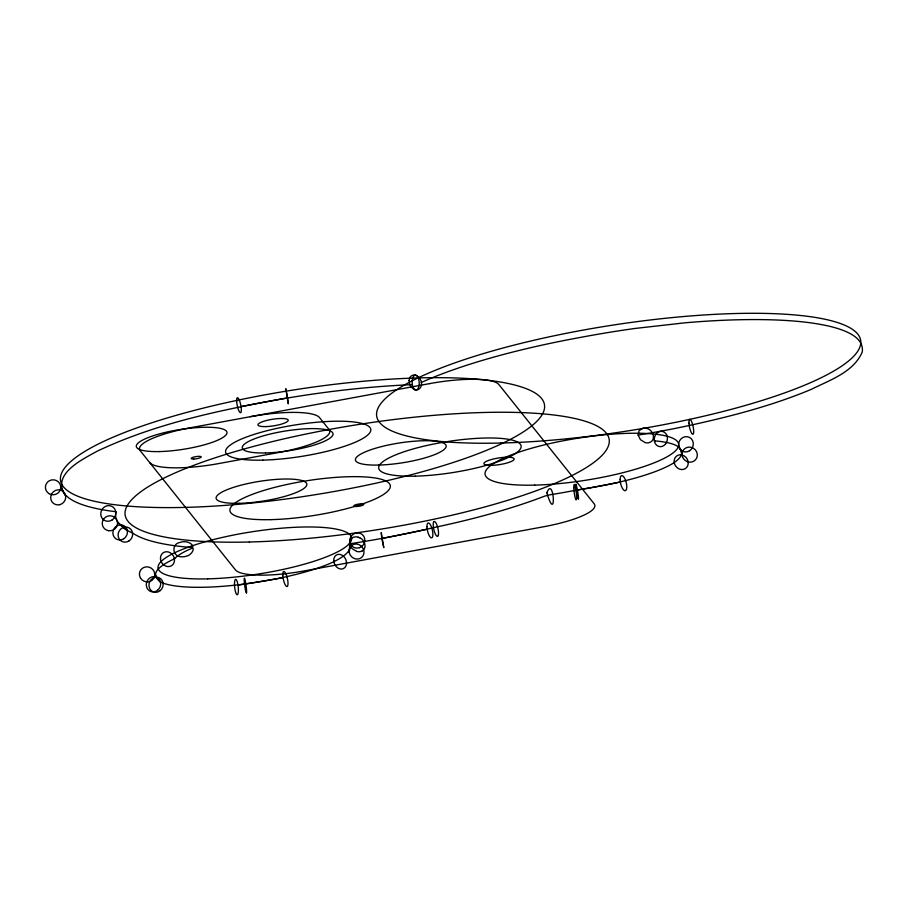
<?xml version="1.0" encoding="UTF-8"?>
<svg xmlns="http://www.w3.org/2000/svg" width="908" height="908" viewBox="0 0 908 908"><rect width="100%" height="100%" fill="white"/><g stroke="black" fill="none" stroke-linecap="round" stroke-linejoin="round"><path stroke-width="1.36" d="M349.069 552.143C350.885 547.501 346.811 538.308 354.302 537.037A15.005 10.487 70.8 0 1 358.263 537.184M174.813 558.488L173.621 559.237M362.247 550.929C367.581 547.728 364.426 539.829 360.238 538.104M362.042 551.031L360.499 551.542A15.005 10.408 68.6 0 1 356.538 551.406M427.191 529.216L404.423 533.983A212.54 46.365 -8.9 0 1 357.185 542.632L349.523 543.835L351.884 548.455L356.538 551.315M381.803 538.501L381.224 532.553L383.8 547.626L381.803 538.501L404.741 533.927A194.993 42.54 -8.9 0 0 433.127 527.741M620.3 482.069L598.02 486.404A99.835 21.781 -8.9 0 1 577.227 489.945L575.4 490.263A117.336 25.594 -8.9 0 1 550.316 494.712L544.891 496.04A240.961 52.562 -8.9 0 1 433.888 527.559M241.051 406.523L264.307 402.131M287.461 397.897L288.279 403.81L285.85 388.703L287.461 397.897C222.664 409.656 156.948 422.833 97.077 451.253C82.253 459.539 50.405 474.475 65.637 495.893M576.024 490.32L598.554 486.313A97.826 21.338 -8.9 0 0 674.338 462.535M283.001 577.715L260.256 581.608A104.148 22.723 -8.9 0 1 245.818 583.855A98.404 21.463 -8.9 0 1 163.02 583.084A98.677 21.531 -8.9 0 1 156.971 578.192L154.803 573.459M638.131 435.102L639.005 430.721L642.773 428.258A14.074 9.897 68.6 0 1 646.655 428.451C652.716 429.155 657.188 440.414 648.891 442.741A14.074 9.874 68.1 0 1 645.009 442.525L640.446 439.699L638.131 435.102L645.248 433.911A223.629 48.782 -8.9 0 0 689.217 425.5C730.69 416.443 772.061 405.774 811.309 389.35C829.674 380.111 853.531 372.348 862.248 351.998C864.234 339.195 849.786 332.578 839.764 329.184A244.388 53.311 -8.9 0 0 685.143 322.794L635.191 328.435A246.828 53.844 -8.9 0 0 580.95 337.322A244.014 53.231 -8.9 0 0 421.301 382.472M238.021 585.115L260.732 581.54A93.933 20.487 -8.9 0 0 333.917 561.689M654.282 440.879L655.349 440.97M358.263 537.264L360.056 538.001M127.37 530.794L117.484 522.021M156.891 578.09L160.682 582.539M678.582 445.93L681.057 450.629L682.056 455.441M60.688 486.177L62.902 491.092M349.705 541.985L349.864 547.059A100.345 21.894 -8.9 0 1 333.86 561.689M655.394 440.947A93.388 20.373 -8.9 0 1 680.943 450.538A101.39 22.121 -8.9 0 1 674.247 462.547M578.294 499.128A7.684 0.579 80.1 0 1 576.648 492.454A7.684 0.579 80.1 0 1 575.661 484.6M575.899 484.191A7.684 0.579 80.1 0 1 577.545 490.865A7.684 0.579 80.1 0 1 578.521 498.719M437.577 536.367A7.661 2.122 77.4 0 1 434.024 530.317A7.661 2.122 77.4 0 1 433.763 521.748M434.16 521.442A7.661 2.122 77.4 0 1 437.713 527.503A7.661 2.122 77.4 0 1 437.974 536.072M246.159 592.788A7.65 0.67 82.2 0 1 244.649 585.058A7.65 0.67 82.2 0 1 244.263 578.158M244.649 578.441A7.65 0.67 82.2 0 1 246.147 586.159A7.65 0.67 82.2 0 1 246.533 593.06M156.993 578.067A99.154 21.633 -8.9 0 1 173.576 559.237M174.869 558.488A87.77 19.147 -8.9 0 1 189.375 549.374C197.149 547.161 189.681 541.429 184.744 541.724A12.814 12.564 -15.8 0 0 179.761 542.496C171.101 543.994 172.214 557.206 182.009 556.808A12.814 12.462 -14.6 0 0 186.98 555.991C191.418 555.265 197.467 546.003 188.887 547.286A236.965 51.688 -8.9 0 1 132.716 533.087M132.443 532.951A217.806 47.511 -8.9 0 1 122.058 526.492A247.441 53.981 -8.9 0 1 115.849 512.407L115.997 511.737L114.181 511.51A236.818 51.665 -8.9 0 1 62.981 491.08M264.33 402.153A241.982 52.789 -8.9 0 1 412.38 384.651M149.741 462.626A61.233 13.359 -8.9 0 0 219.044 463.511L278.813 452.479A61.233 13.359 -8.9 0 0 329.059 429.529L319.537 417.601A61.233 13.359 -8.9 0 0 250.233 416.715M546.854 492.828C556.888 526.163 553.948 474.214 546.854 492.828M429.552 383.619L190.464 427.747A61.233 13.359 -8.9 0 0 140.218 450.697L235.49 569.94A61.233 13.359 -8.9 0 0 304.793 570.826L543.881 526.708A61.233 13.359 -8.9 0 0 594.127 503.747L498.855 384.515A61.233 13.359 -8.9 0 0 429.552 383.619M409.111 380.509A7.65 5.868 65.6 0 0 418.111 389.509A7.65 5.868 65.6 0 0 418.724 377.138A7.65 5.868 65.6 0 0 409.111 380.509M688.956 423.105A7.65 1.827 78 0 0 692.827 434.308A7.65 1.827 78 0 0 692.157 423.014A7.65 1.827 78 0 0 688.956 423.105M682.475 456.701A7.775 7.378 38.5 0 0 695.426 459.902A7.775 7.378 38.5 0 0 691.192 447.338A7.775 7.378 38.5 0 0 682.475 456.701M665.553 443.978A7.741 6.538 -78.1 0 0 662.465 431.425A7.741 6.538 -78.1 0 0 654.486 441.56A7.741 6.538 -78.1 0 0 665.553 443.978M674.19 462.217A7.65 6.753 56.2 0 0 685.415 468.562A7.65 6.753 56.2 0 0 683.951 455.759A7.65 6.753 56.2 0 0 674.19 462.217M689.558 450.743A7.763 7.264 -62.5 0 0 689.694 437.497A7.763 7.264 -62.5 0 0 678.571 444.625A7.763 7.264 -62.5 0 0 689.558 450.743M573.822 488.016A7.763 1.044 82.8 0 0 576.115 499.865A7.763 1.044 82.8 0 0 575.717 488.629A7.763 1.044 82.8 0 0 573.822 488.016M620.13 479.674A7.763 2.837 76.1 0 0 625.192 490.74A7.763 2.837 76.1 0 0 625.067 479.14A7.763 2.837 76.1 0 0 620.13 479.674M426.964 526.822A7.673 2.452 76.8 0 0 431.561 537.888A7.673 2.452 76.8 0 0 431.243 526.481A7.673 2.452 76.8 0 0 426.964 526.822M349.285 552.666A7.797 7.196 48.8 0 0 361.645 557.444A7.797 7.196 48.8 0 0 358.728 544.528A7.797 7.196 48.8 0 0 349.285 552.666M333.735 560.497A7.65 6.061 64.2 0 0 343.44 568.59A7.65 6.061 64.2 0 0 343.213 555.98A7.65 6.061 64.2 0 0 333.735 560.497M359.534 547.66A7.763 7.434 -50.4 0 0 362.417 534.653A7.763 7.434 -50.4 0 0 349.898 539.102A7.763 7.434 -50.4 0 0 359.534 547.66M234.514 582.947A7.775 1.793 84.1 0 0 237.124 594.785A7.775 1.793 84.1 0 0 237.68 583.424A7.775 1.793 84.1 0 0 234.514 582.947M282.774 575.332A7.752 2.077 77.5 0 0 286.973 586.591A7.752 2.077 77.5 0 0 286.406 575.105A7.752 2.077 77.5 0 0 282.774 575.332M160.262 590.586A7.65 7.014 -68.2 0 0 158.945 577.658A7.65 7.014 -68.2 0 0 149.003 586.012A7.65 7.014 -68.2 0 0 160.262 590.586M140.468 577.976A7.763 7.468 29.4 0 0 153.792 578.305A7.763 7.468 29.4 0 0 147.039 566.842A7.763 7.468 29.4 0 0 140.468 577.976M157.674 590.223A7.763 7.105 -68.2 0 0 156.482 577.102A7.763 7.105 -68.2 0 0 146.324 585.456A7.763 7.105 -68.2 0 0 157.674 590.223M160.489 559.01A7.718 6.731 57.6 0 0 171.601 565.695A7.718 6.731 57.6 0 0 170.352 552.802A7.718 6.731 57.6 0 0 160.489 559.01M129.015 540.941A7.661 7.185 -61.6 0 0 129.027 527.877A7.661 7.185 -61.6 0 0 118.085 535.016A7.661 7.185 -61.6 0 0 129.015 540.941M108.449 530.692A7.673 7.48 -21.8 0 0 117.121 520.704A7.673 7.48 -21.8 0 0 104.102 518.479A7.673 7.48 -21.8 0 0 108.449 530.692M123.794 538.75A7.673 7.185 -62.4 0 0 123.806 525.653A7.673 7.185 -62.4 0 0 112.864 532.803A7.673 7.185 -62.4 0 0 123.794 538.75M112.104 520A7.945 7.446 -62 0 0 112.07 506.448A7.945 7.446 -62 0 0 100.743 513.894A7.945 7.446 -62 0 0 112.104 520M49.043 493.646A7.673 7.48 1.7 0 0 60.757 487.528A7.673 7.48 1.7 0 0 49.452 480.695A7.673 7.48 1.7 0 0 49.043 493.646M59.758 504.666A7.673 7.378 -48 0 0 63.787 492.102A7.673 7.378 -48 0 0 51.064 495.303A7.673 7.378 -48 0 0 59.758 504.666M412.527 378.75A7.65 3.53 87.8 0 0 415.864 390.315A7.65 3.53 87.8 0 0 418.633 378.92A7.65 3.53 87.8 0 0 412.527 378.75M236.659 401.484A7.673 1.782 78 0 0 240.507 412.709A7.673 1.782 78 0 0 239.791 401.393A7.673 1.782 78 0 0 236.659 401.484M415.262 476.155A72.05 15.72 -8.9 0 0 521.135 446.248A72.05 15.72 -8.9 0 0 413.378 448.892A72.05 15.72 -8.9 0 0 415.262 476.155M491.682 465.339A15.311 3.337 -8.9 0 0 514.178 458.983A15.311 3.337 -8.9 0 0 491.285 459.55A15.311 3.337 -8.9 0 0 491.682 465.339M378.704 465.055A45.922 10.022 -8.9 0 0 446.191 445.987A45.922 10.022 -8.9 0 0 377.501 447.678A45.922 10.022 -8.9 0 0 378.704 465.055M271.061 519.637A81.164 17.706 -8.9 0 0 390.338 485.95A81.164 17.706 -8.9 0 0 268.938 488.935A81.164 17.706 -8.9 0 0 271.061 519.637M356.322 506.516A5.107 1.112 -8.9 0 0 363.813 504.405A5.107 1.112 -8.9 0 0 356.186 504.587A5.107 1.112 -8.9 0 0 356.322 506.516M239.36 503.327A45.922 10.022 -8.9 0 0 306.847 484.27A45.922 10.022 -8.9 0 0 238.157 485.962A45.922 10.022 -8.9 0 0 239.36 503.327M262.855 460.129A73.48 16.026 -8.9 0 0 370.827 429.632A73.48 16.026 -8.9 0 0 260.937 432.333A73.48 16.026 -8.9 0 0 262.855 460.129M534.733 485.122A97.962 21.372 -8.9 0 0 678.696 444.466A97.962 21.372 -8.9 0 0 532.167 448.064A97.962 21.372 -8.9 0 0 534.733 485.122M207.705 578.861A97.962 21.372 -8.9 0 0 351.68 538.206A97.962 21.372 -8.9 0 0 205.151 541.804A97.962 21.372 -8.9 0 0 207.705 578.861M249.325 541.997A244.922 53.424 -8.9 0 0 609.257 440.335A244.922 53.424 -8.9 0 0 242.924 449.346A244.922 53.424 -8.9 0 0 249.325 541.997M500.853 443.036A244.922 53.424 -8.9 0 0 860.773 341.374A244.922 53.424 -8.9 0 0 494.451 350.386A244.922 53.424 -8.9 0 0 500.853 443.036M184.664 507.402A244.922 53.424 -8.9 0 0 544.584 405.751A244.922 53.424 -8.9 0 0 178.263 414.763A244.922 53.424 -8.9 0 0 184.664 507.402M265.715 426.601A15.311 3.337 -8.9 0 0 288.211 420.245A15.311 3.337 -8.9 0 0 265.306 420.813A15.311 3.337 -8.9 0 0 265.715 426.601M193.744 459.028A5.107 1.112 -8.9 0 0 201.247 456.906A5.107 1.112 -8.9 0 0 193.608 457.099A5.107 1.112 -8.9 0 0 193.744 459.028M265.556 452.944A45.922 10.022 -8.9 0 0 333.043 433.876A45.922 10.022 -8.9 0 0 264.353 435.568A45.922 10.022 -8.9 0 0 265.556 452.944M159.524 451.571A45.922 10.022 -8.9 0 0 227.011 432.514A45.922 10.022 -8.9 0 0 158.333 434.206A45.922 10.022 -8.9 0 0 159.524 451.571"/></g></svg>
